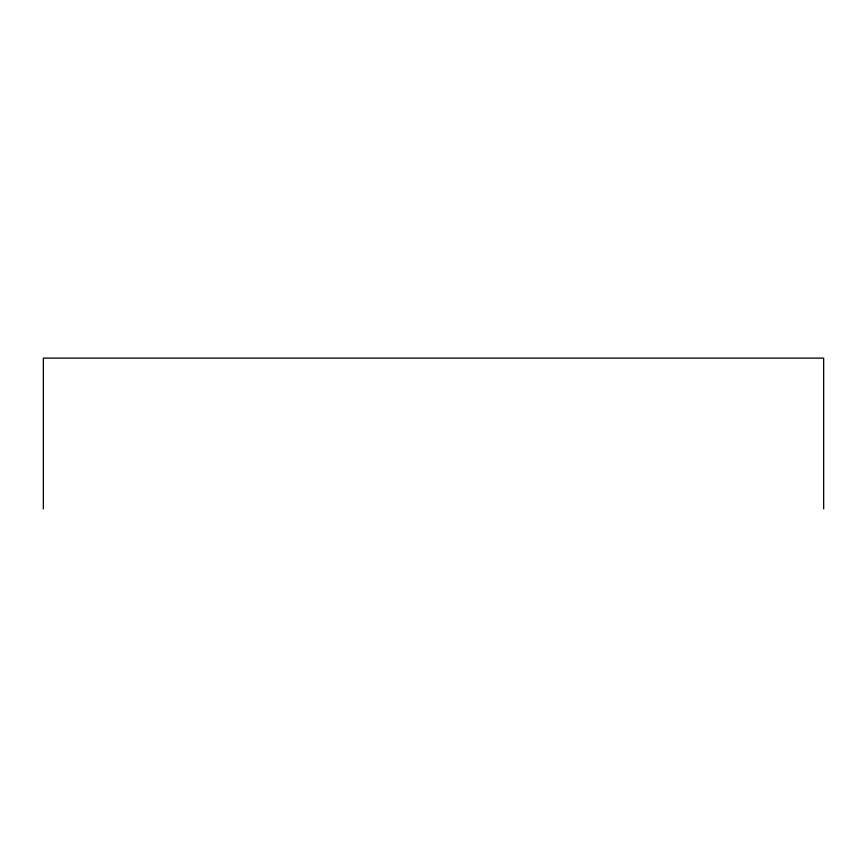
<?xml version="1.0" encoding="UTF-8"?>
<svg xmlns="http://www.w3.org/2000/svg" width="867" height="867" viewBox="0 0 867 867"><rect width="100%" height="100%" fill="white"/><g stroke="black" fill="none" stroke-linecap="round" stroke-linejoin="round"><path stroke-width="1.3" d="M823.65 508.886L823.65 358.114L43.35 358.114L43.35 508.886"/></g></svg>
